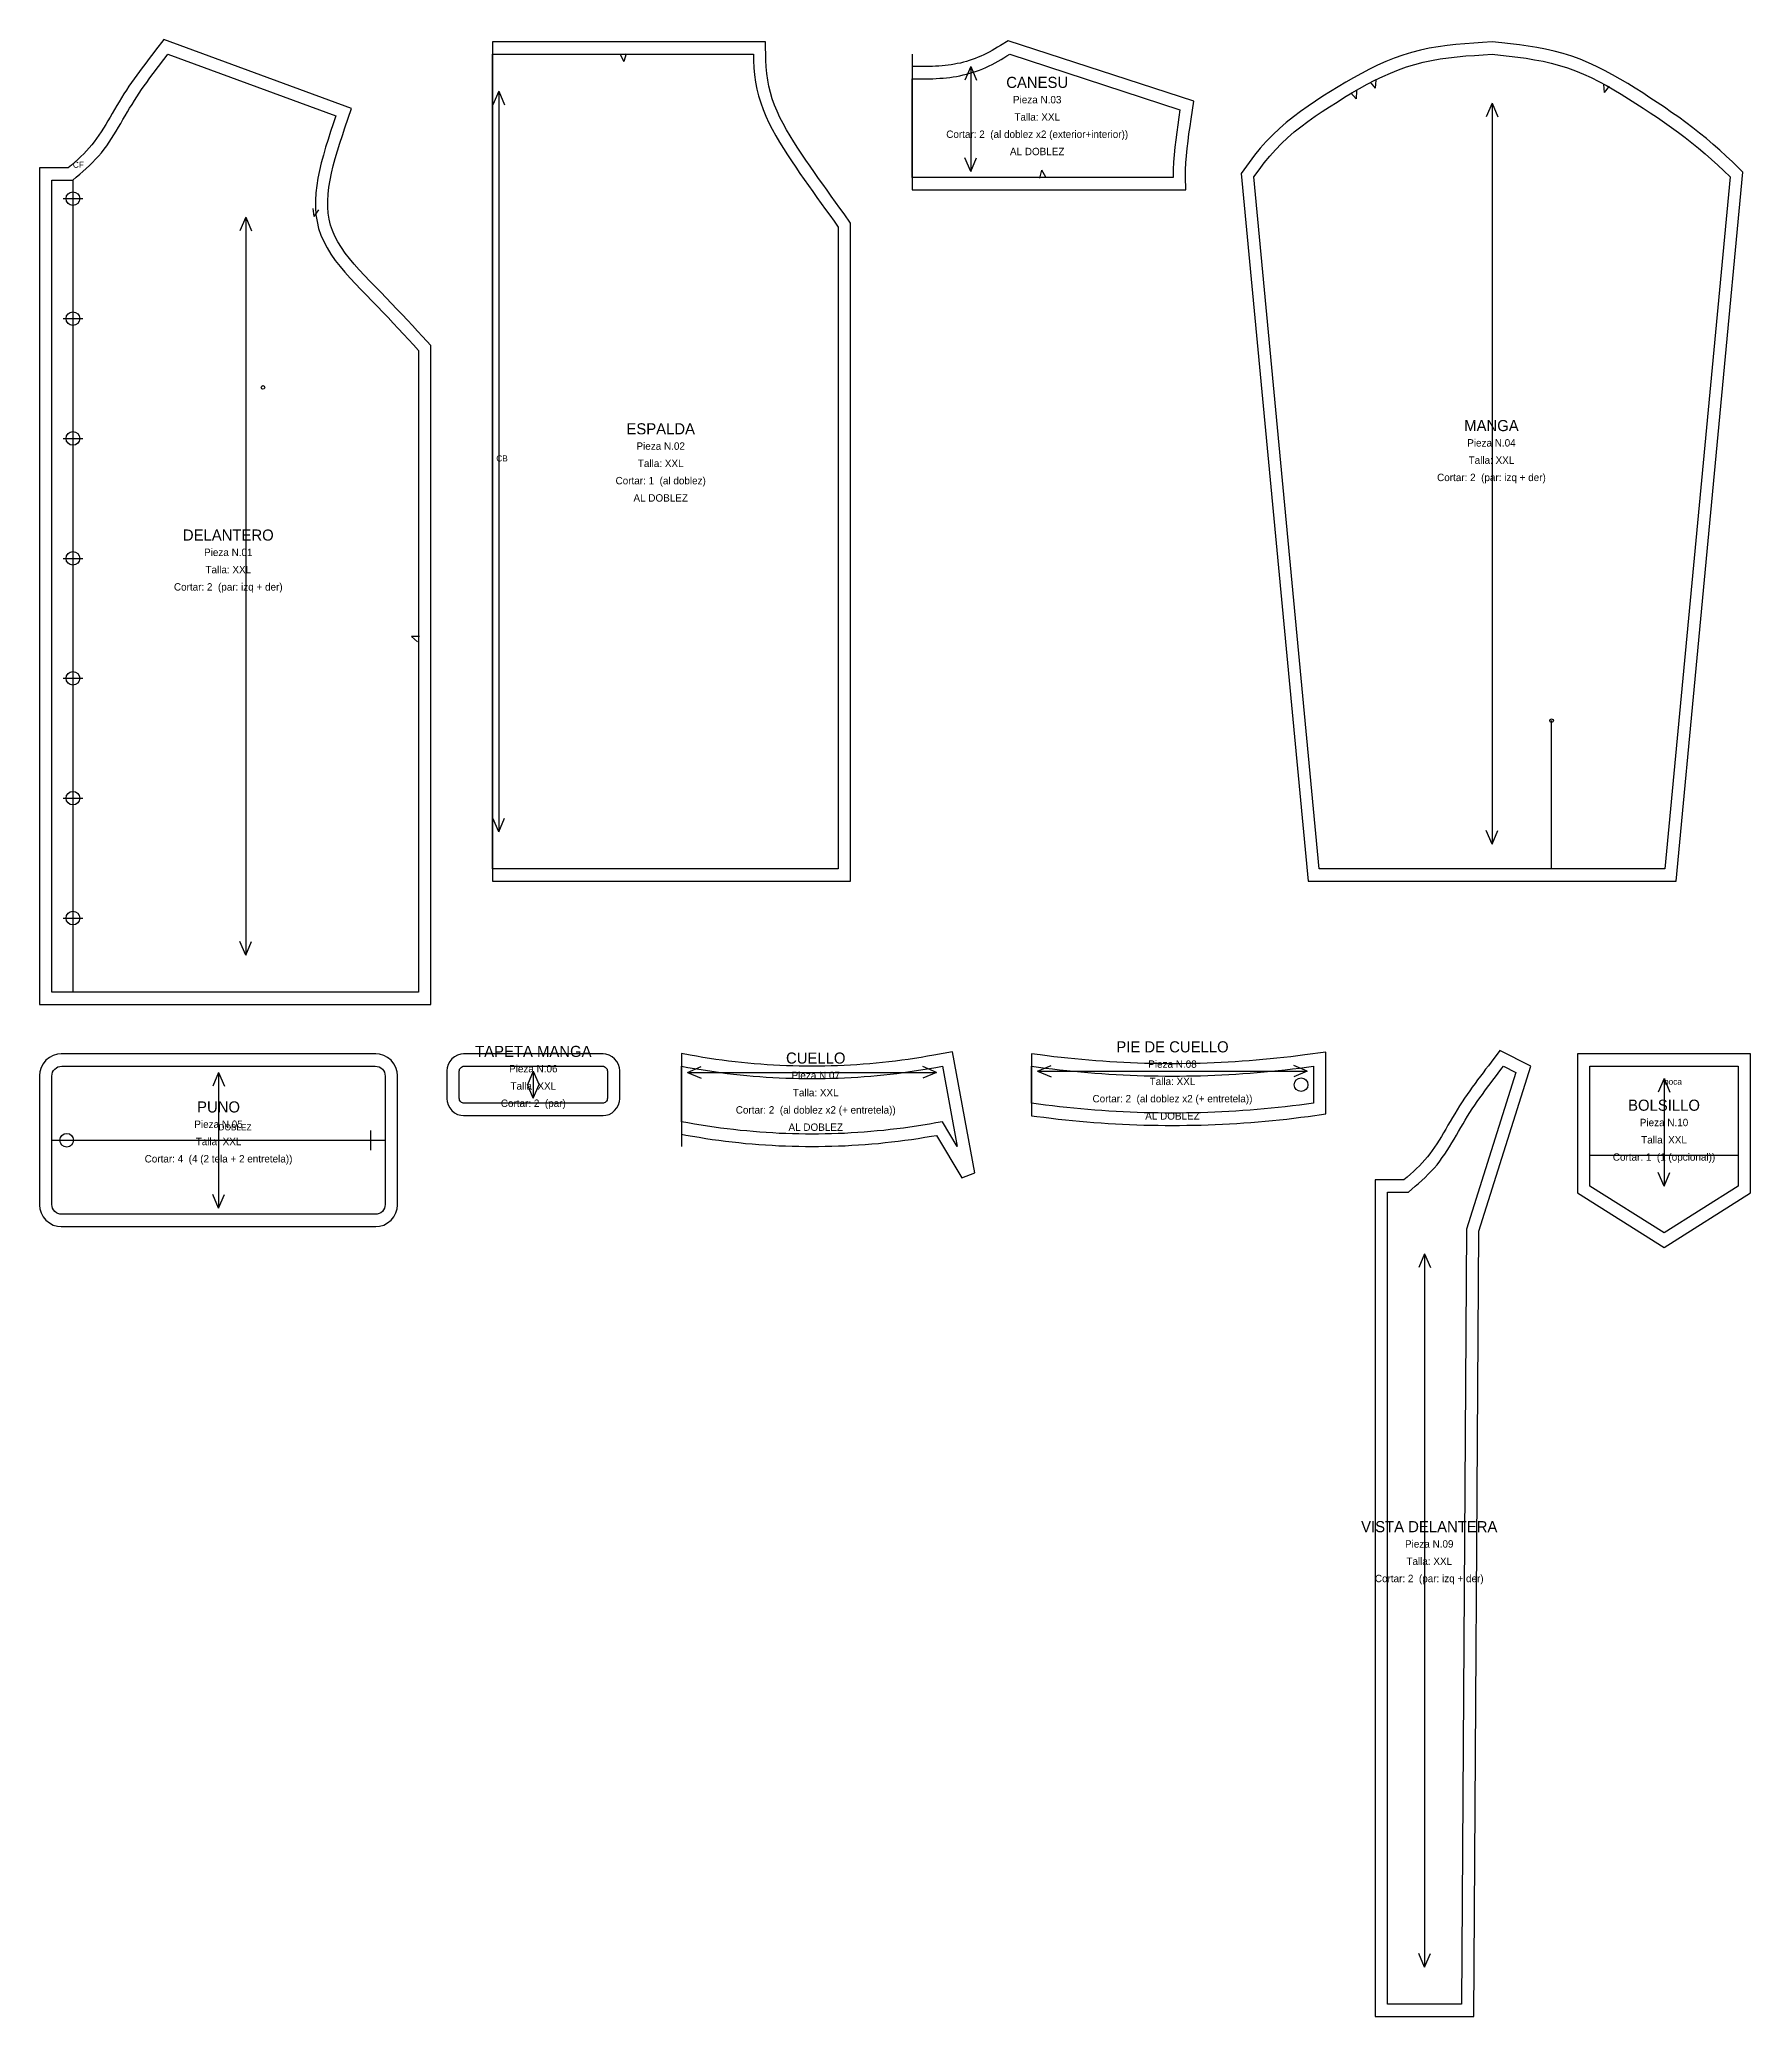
# Model space of a CAD drawing. Header units: centimetres. Extents: x -1 to 138, y -159 to 1.
import ezdxf
from ezdxf.enums import TextEntityAlignment as Align

# ---------------------------------------------------------------- set-up
doc = ezdxf.new("R2010")
doc.units = ezdxf.units.CM
for name, color, linetype in [('BOTONES', 30, 'Continuous'), ('CENTROS', 5, 'Continuous'), ('CONSTRUCCION', 8, 'Continuous'), ('CORTE', 1, 'Continuous'), ('COSTURA', 3, 'Continuous'), ('DOBLEZ', 6, 'Continuous'), ('HILO', 2, 'Continuous'), ('OJAL', 200, 'Continuous'), ('PIQUETES', 4, 'Continuous'), ('REFERENCIAS', 9, 'Continuous'), ('TEXTOS', 7, 'Continuous')]:
    doc.layers.add(name, color=color, linetype=linetype)

msp = doc.modelspace()

# ---------------------------------------------------------------- linework, layer by layer
at = {"layer": 'BOTONES'}
for centre in [(1.7, -11.7), (1.7, -21.42), (1.7, -31.13), (1.7, -40.85), (1.7, -50.57), (1.7, -60.28), (1.7, -70), (101.2, -83.5), (1.2, -88)]:
    msp.add_circle(centre, 0.55, dxfattribs=at)
at = {"layer": 'CENTROS'}
for centre in [(17.1, -27), (121.49, -54)]:
    msp.add_circle(centre, 0.15, dxfattribs=at)
at = {"layer": 'CONSTRUCCION'}
for p, q in [((1.7, -10.2), (1.7, -76)), ((121.49, -66), (121.49, -54)), ((0, -88), (27, -88)), ((124.6, -89.22), (136.6, -89.22))]:
    msp.add_line(p, q, dxfattribs=at)
at = {"layer": 'CORTE'}
for points in [[(-1, -77), (30.7, -77), (30.7, -23.61), (30.03, -22.88), (29.62, -22.44), (29.21, -21.99), (28.8, -21.54), (28.38, -21.1), (27.95, -20.65), (27.52, -20.19), (27.09, -19.74), (26.64, -19.29), (26.2, -18.83), (25.75, -18.38), (25.32, -17.92), (24.9, -17.47), (24.49, -17.02), (24.12, -16.56), (23.76, -16.11), (23.45, -15.65), (23.16, -15.2), (22.92, -14.75), (22.73, -14.29), (22.57, -13.84), (22.46, -13.37), (22.39, -12.89), (22.35, -12.38), (22.35, -11.87), (22.38, -11.33), (22.44, -10.78), (22.53, -10.21), (22.65, -9.63), (22.79, -9.04), (22.95, -8.44), (23.13, -7.83), (23.32, -7.21), (23.53, -6.59), (23.74, -5.96), (24.27, -4.4), (9.06, 1.19), (8.39, 0.33), (8.17, 0.04), (7.95, -0.24), (7.74, -0.53), (7.52, -0.82), (7.3, -1.11), (7.09, -1.4), (6.87, -1.69), (6.66, -1.99), (6.45, -2.29), (6.24, -2.6), (6.04, -2.9), (5.84, -3.21), (5.64, -3.53), (5.45, -3.85), (5.26, -4.16), (5.07, -4.48), (4.89, -4.79), (4.71, -5.1), (4.54, -5.4), (4.36, -5.7), (4.18, -6), (4, -6.28), (3.81, -6.56), (3.62, -6.83), (3.43, -7.09), (3.23, -7.34), (3.03, -7.59), (2.81, -7.82), (2.59, -8.06), (2.35, -8.29), (2.1, -8.52), (1.85, -8.75), (1.59, -8.98), (1.33, -9.2), (-1, -9.2), (-1, -77)], [(64.7, -13.68), (64.17, -12.94), (63.83, -12.46), (63.48, -11.98), (63.14, -11.5), (62.8, -11.02), (62.45, -10.54), (62.11, -10.06), (61.77, -9.57), (61.42, -9.08), (61.08, -8.59), (60.75, -8.1), (60.42, -7.6), (60.1, -7.11), (59.8, -6.61), (59.51, -6.12), (59.24, -5.62), (58.98, -5.12), (58.75, -4.62), (58.55, -4.12), (58.36, -3.61), (58.21, -3.11), (58.09, -2.6), (57.99, -2.09), (57.92, -1.56), (57.87, -1.03), (57.84, -0.48), (57.82, 1), (35.7, 1), (35.7, -67), (64.7, -67), (64.7, -13.68)], [(91.83, -9.93), (91.84, -9.37), (91.87, -8.8), (91.91, -8.22), (91.97, -7.64), (92.04, -7.05), (92.11, -6.46), (92.2, -5.86), (92.28, -5.25), (92.5, -3.81), (77.47, 1.09), (76.85, 0.71), (76.61, 0.57), (76.39, 0.44), (76.16, 0.31), (75.93, 0.18), (75.71, 0.06), (75.49, -0.05), (75.26, -0.15), (75.03, -0.25), (74.8, -0.34), (74.56, -0.43), (74.32, -0.51), (74.08, -0.58), (73.84, -0.65), (73.6, -0.71), (73.35, -0.76), (73.11, -0.81), (72.86, -0.85), (72.61, -0.89), (72.36, -0.91), (72.11, -0.94), (71.85, -0.96), (71.59, -0.97), (71.33, -0.98), (71.06, -0.99), (70.79, -1), (70.52, -1), (70.25, -1), (69.98, -1), (69.7, -1), (69.7, -11), (91.85, -11), (91.83, -9.93)], [(101.76, -67), (131.58, -67), (136.99, -9.55), (136.14, -8.73), (135.63, -8.25), (135.11, -7.77), (134.58, -7.3), (134.03, -6.84), (133.48, -6.39), (132.92, -5.96), (132.36, -5.53), (131.79, -5.11), (131.21, -4.71), (130.63, -4.3), (130.05, -3.91), (129.46, -3.52), (128.87, -3.14), (128.27, -2.76), (127.66, -2.38), (127.04, -2.01), (126.42, -1.66), (125.78, -1.32), (125.13, -0.99), (124.47, -0.69), (123.8, -0.41), (123.12, -0.16), (122.42, 0.06), (121.71, 0.25), (121.01, 0.41), (120.3, 0.54), (119.59, 0.66), (118.88, 0.76), (118.17, 0.84), (117.47, 0.92), (116.69, 1), (115.9, 0.96), (115.18, 0.91), (114.47, 0.85), (113.74, 0.79), (113.02, 0.71), (112.3, 0.61), (111.58, 0.48), (110.86, 0.33), (110.15, 0.15), (109.44, -0.07), (108.74, -0.32), (108.06, -0.59), (107.39, -0.89), (106.73, -1.21), (106.08, -1.55), (105.45, -1.9), (104.81, -2.27), (104.19, -2.64), (103.58, -3.02), (102.97, -3.41), (102.36, -3.8), (101.76, -4.21), (101.16, -4.64), (100.57, -5.08), (100, -5.53), (99.44, -6.02), (98.9, -6.52), (98.38, -7.06), (97.89, -7.62), (97.43, -8.19), (97, -8.77), (96.35, -9.65), (101.76, -67)], [(-1, -93.25), (-0.97, -93.55), (-0.87, -93.89), (-0.7, -94.2), (-0.48, -94.48), (-0.2, -94.7), (0.11, -94.87), (0.45, -94.97), (0.75, -95), (26.25, -95), (26.55, -94.97), (26.89, -94.87), (27.2, -94.7), (27.48, -94.48), (27.7, -94.2), (27.87, -93.89), (27.97, -93.55), (28, -93.25), (28, -82.75), (27.97, -82.45), (27.87, -82.11), (27.7, -81.8), (27.48, -81.52), (27.2, -81.3), (26.89, -81.13), (26.55, -81.03), (26.25, -81), (0.75, -81), (0.45, -81.03), (0.11, -81.13), (-0.2, -81.3), (-0.48, -81.52), (-0.7, -81.8), (-0.87, -82.11), (-0.97, -82.45), (-1, -82.75), (-1, -93.25)], [(32, -84.65), (32.02, -84.87), (32.1, -85.14), (32.23, -85.38), (32.41, -85.59), (32.62, -85.77), (32.86, -85.9), (33.13, -85.98), (33.35, -86), (44.65, -86), (44.87, -85.98), (45.14, -85.9), (45.38, -85.77), (45.59, -85.59), (45.77, -85.38), (45.9, -85.14), (45.98, -84.87), (46, -84.65), (46, -82.35), (45.98, -82.13), (45.9, -81.86), (45.77, -81.62), (45.59, -81.41), (45.38, -81.23), (45.14, -81.1), (44.87, -81.02), (44.65, -81), (33.35, -81), (33.13, -81.02), (32.86, -81.1), (32.62, -81.23), (32.41, -81.41), (32.23, -81.62), (32.1, -81.86), (32.02, -82.13), (32, -82.35), (32, -84.65)], [(51.89, -87.68), (52.43, -87.76), (52.97, -87.85), (53.5, -87.93), (54.04, -88), (54.58, -88.07), (55.12, -88.13), (55.66, -88.19), (56.19, -88.25), (56.73, -88.29), (57.27, -88.34), (57.81, -88.38), (58.35, -88.41), (58.88, -88.44), (59.42, -88.46), (59.96, -88.48), (60.5, -88.49), (61.04, -88.5), (61.58, -88.5), (62.11, -88.5), (62.65, -88.49), (63.19, -88.48), (63.73, -88.46), (64.27, -88.44), (64.8, -88.41), (65.34, -88.38), (65.88, -88.34), (66.42, -88.29), (66.96, -88.25), (67.5, -88.19), (68.03, -88.13), (68.57, -88.07), (69.11, -88), (69.65, -87.93), (70.19, -87.85), (70.72, -87.76), (71.26, -87.68), (71.65, -87.61), (73.71, -91.04), (74.76, -90.64), (72.95, -80.84), (71.44, -81.11), (70.93, -81.2), (70.41, -81.29), (69.89, -81.37), (69.37, -81.45), (68.85, -81.52), (68.33, -81.58), (67.81, -81.65), (67.29, -81.7), (66.77, -81.75), (66.25, -81.8), (65.73, -81.84), (65.21, -81.88), (64.69, -81.91), (64.17, -81.94), (63.65, -81.96), (63.13, -81.98), (62.61, -81.99), (62.09, -82), (61.58, -82), (61.06, -82), (60.54, -81.99), (60.02, -81.98), (59.5, -81.96), (58.98, -81.94), (58.46, -81.91), (57.94, -81.88), (57.42, -81.84), (56.9, -81.8), (56.38, -81.75), (55.86, -81.7), (55.34, -81.65), (54.82, -81.58), (54.3, -81.52), (53.78, -81.45), (53.26, -81.37), (52.74, -81.29), (52.23, -81.2), (51.71, -81.11), (51, -80.98), (51, -87.52), (51.35, -87.58), (51.89, -87.68)], [(80.37, -86.14), (80.95, -86.21), (81.52, -86.28), (82.1, -86.34), (82.68, -86.4), (83.26, -86.46), (83.84, -86.51), (84.42, -86.56), (84.99, -86.6), (85.57, -86.64), (86.15, -86.67), (86.73, -86.7), (87.31, -86.73), (87.88, -86.75), (88.46, -86.77), (89.04, -86.78), (89.62, -86.79), (90.2, -86.8), (90.78, -86.8), (91.35, -86.8), (91.93, -86.79), (92.51, -86.78), (93.09, -86.77), (93.67, -86.75), (94.25, -86.73), (94.82, -86.7), (95.4, -86.67), (95.98, -86.64), (96.56, -86.6), (97.14, -86.56), (97.71, -86.51), (98.29, -86.46), (98.87, -86.4), (99.45, -86.34), (100.03, -86.28), (100.61, -86.21), (101.18, -86.14), (101.76, -86.07), (103.2, -85.87), (103.2, -80.85), (101.5, -81.09), (100.93, -81.16), (100.37, -81.23), (99.8, -81.29), (99.24, -81.36), (98.68, -81.41), (98.11, -81.47), (97.55, -81.52), (96.98, -81.56), (96.42, -81.6), (95.85, -81.64), (95.29, -81.67), (94.73, -81.7), (94.16, -81.73), (93.6, -81.75), (93.03, -81.77), (92.47, -81.78), (91.9, -81.79), (91.34, -81.8), (90.78, -81.8), (90.21, -81.8), (89.65, -81.79), (89.08, -81.78), (88.52, -81.77), (87.95, -81.75), (87.39, -81.73), (86.83, -81.7), (86.26, -81.67), (85.7, -81.64), (85.13, -81.6), (84.57, -81.56), (84, -81.52), (83.44, -81.47), (82.88, -81.41), (82.31, -81.36), (81.75, -81.29), (81.18, -81.23), (80.62, -81.16), (80.05, -81.09), (79.35, -80.99), (79.35, -86.01), (79.79, -86.07), (80.37, -86.14)], [(107.2, -159), (115.19, -159), (115.6, -95.36), (119.81, -81.99), (117.31, -80.74), (116.59, -81.67), (116.37, -81.96), (116.15, -82.24), (115.94, -82.53), (115.72, -82.82), (115.5, -83.11), (115.29, -83.4), (115.07, -83.69), (114.86, -83.99), (114.65, -84.29), (114.44, -84.6), (114.24, -84.9), (114.04, -85.21), (113.84, -85.53), (113.65, -85.85), (113.46, -86.16), (113.27, -86.48), (113.09, -86.79), (112.92, -87.1), (112.74, -87.4), (112.56, -87.7), (112.38, -88), (112.2, -88.28), (112.01, -88.56), (111.83, -88.83), (111.63, -89.09), (111.44, -89.34), (111.23, -89.59), (111.01, -89.82), (110.79, -90.06), (110.55, -90.29), (110.31, -90.52), (110.05, -90.75), (109.79, -90.98), (109.53, -91.2), (107.2, -91.2), (107.2, -159)], [(123.6, -92.27), (130.6, -96.68), (137.6, -92.27), (137.6, -81), (123.6, -81), (123.6, -92.27)]]:
    msp.add_lwpolyline(points, close=True, dxfattribs=at)
at = {"layer": 'COSTURA'}
for points in [[(0, -10.2), (1.7, -10.2), (1.97, -9.97), (2.25, -9.73), (2.51, -9.5), (2.78, -9.26), (3.04, -9.01), (3.3, -8.76), (3.54, -8.51), (3.78, -8.25), (4.01, -7.98), (4.23, -7.7), (4.44, -7.41), (4.64, -7.12), (4.84, -6.82), (5.03, -6.52), (5.21, -6.22), (5.4, -5.91), (5.58, -5.6), (5.76, -5.29), (5.94, -4.98), (6.12, -4.67), (6.3, -4.36), (6.49, -4.06), (6.68, -3.75), (6.87, -3.45), (7.07, -3.16), (7.27, -2.86), (7.48, -2.57), (7.68, -2.28), (7.89, -1.99), (8.1, -1.7), (8.32, -1.42), (8.53, -1.13), (8.75, -0.85), (8.97, -0.56), (9.18, -0.28), (9.4, 0), (23.01, -5), (22.79, -5.64), (22.58, -6.27), (22.37, -6.91), (22.17, -7.54), (21.99, -8.17), (21.82, -8.8), (21.67, -9.42), (21.55, -10.03), (21.45, -10.64), (21.38, -11.24), (21.35, -11.84), (21.35, -12.42), (21.39, -13), (21.48, -13.56), (21.61, -14.11), (21.79, -14.65), (22.02, -15.18), (22.3, -15.7), (22.61, -16.2), (22.96, -16.7), (23.34, -17.19), (23.74, -17.67), (24.16, -18.14), (24.59, -18.61), (25.03, -19.07), (25.48, -19.53), (25.93, -19.98), (26.37, -20.44), (26.8, -20.89), (27.23, -21.33), (27.65, -21.78), (28.06, -22.23), (28.48, -22.67), (28.89, -23.11), (29.29, -23.56), (29.7, -24), (29.7, -76), (0, -76)], [(35.7, 0), (56.83, 0), (56.84, -0.51), (56.87, -1.1), (56.92, -1.68), (57, -2.25), (57.11, -2.82), (57.25, -3.38), (57.42, -3.93), (57.61, -4.48), (57.84, -5.02), (58.08, -5.55), (58.35, -6.08), (58.64, -6.61), (58.94, -7.13), (59.26, -7.64), (59.58, -8.15), (59.92, -8.65), (60.26, -9.16), (60.6, -9.65), (60.95, -10.14), (61.29, -10.63), (61.64, -11.12), (61.98, -11.6), (62.33, -12.09), (62.67, -12.57), (63.01, -13.04), (63.36, -13.52), (63.7, -14), (63.7, -66), (35.7, -66)], [(69.7, -2), (69.98, -2), (70.26, -2), (70.53, -2), (70.81, -2), (71.09, -1.99), (71.36, -1.98), (71.64, -1.97), (71.92, -1.95), (72.19, -1.93), (72.47, -1.91), (72.74, -1.88), (73.01, -1.84), (73.28, -1.79), (73.56, -1.74), (73.83, -1.68), (74.1, -1.62), (74.36, -1.54), (74.63, -1.46), (74.89, -1.37), (75.15, -1.28), (75.41, -1.18), (75.66, -1.07), (75.92, -0.95), (76.16, -0.83), (76.41, -0.7), (76.65, -0.57), (76.89, -0.43), (77.13, -0.29), (77.36, -0.14), (77.6, 0), (91.38, -4.5), (91.29, -5.11), (91.21, -5.72), (91.12, -6.32), (91.04, -6.93), (90.98, -7.54), (90.92, -8.14), (90.87, -8.74), (90.84, -9.33), (90.83, -9.92), (90.83, -10), (69.7, -10)], [(97.38, -9.94), (97.8, -9.37), (98.22, -8.81), (98.66, -8.26), (99.12, -7.74), (99.6, -7.24), (100.11, -6.76), (100.64, -6.3), (101.19, -5.87), (101.75, -5.44), (102.33, -5.03), (102.91, -4.64), (103.51, -4.25), (104.11, -3.87), (104.71, -3.49), (105.32, -3.13), (105.94, -2.77), (106.56, -2.43), (107.18, -2.11), (107.81, -1.8), (108.45, -1.52), (109.1, -1.26), (109.75, -1.02), (110.42, -0.82), (111.09, -0.64), (111.77, -0.5), (112.46, -0.38), (113.15, -0.28), (113.85, -0.21), (114.55, -0.14), (115.25, -0.09), (115.96, -0.04), (116.67, 0), (117.36, -0.07), (118.06, -0.15), (118.75, -0.23), (119.44, -0.33), (120.12, -0.44), (120.8, -0.57), (121.47, -0.72), (122.14, -0.9), (122.79, -1.1), (123.44, -1.34), (124.07, -1.61), (124.7, -1.89), (125.32, -2.2), (125.93, -2.53), (126.54, -2.88), (127.14, -3.24), (127.73, -3.6), (128.32, -3.98), (128.91, -4.36), (129.49, -4.74), (130.07, -5.13), (130.64, -5.53), (131.21, -5.93), (131.76, -6.33), (132.32, -6.75), (132.86, -7.17), (133.39, -7.61), (133.92, -8.06), (134.44, -8.52), (134.95, -8.98), (135.45, -9.46), (135.95, -9.94), (130.67, -66), (102.67, -66)], [(0, -82.8), (0.02, -82.64), (0.06, -82.49), (0.13, -82.36), (0.23, -82.23), (0.36, -82.13), (0.49, -82.06), (0.64, -82.02), (0.8, -82), (26.2, -82), (26.36, -82.02), (26.51, -82.06), (26.64, -82.13), (26.77, -82.23), (26.87, -82.36), (26.94, -82.49), (26.98, -82.64), (27, -82.8), (27, -93.2), (26.98, -93.36), (26.94, -93.51), (26.87, -93.64), (26.77, -93.77), (26.64, -93.87), (26.51, -93.94), (26.36, -93.98), (26.2, -94), (0.8, -94), (0.64, -93.98), (0.49, -93.94), (0.36, -93.87), (0.23, -93.77), (0.13, -93.64), (0.06, -93.51), (0.02, -93.36), (0, -93.2)], [(33, -82.4), (33.01, -82.32), (33.03, -82.25), (33.07, -82.18), (33.12, -82.12), (33.18, -82.07), (33.25, -82.03), (33.32, -82.01), (33.4, -82), (44.6, -82), (44.68, -82.01), (44.75, -82.03), (44.82, -82.07), (44.88, -82.12), (44.93, -82.18), (44.97, -82.25), (44.99, -82.32), (45, -82.4), (45, -84.6), (44.99, -84.68), (44.97, -84.75), (44.93, -84.82), (44.88, -84.88), (44.82, -84.93), (44.75, -84.97), (44.68, -84.99), (44.6, -85), (33.4, -85), (33.32, -84.99), (33.25, -84.97), (33.18, -84.93), (33.12, -84.88), (33.07, -84.82), (33.03, -84.75), (33.01, -84.68), (33, -84.6)], [(51, -82), (51.53, -82.1), (52.06, -82.19), (52.59, -82.28), (53.12, -82.36), (53.64, -82.44), (54.17, -82.51), (54.7, -82.58), (55.23, -82.64), (55.76, -82.7), (56.29, -82.75), (56.82, -82.8), (57.35, -82.84), (57.87, -82.88), (58.4, -82.91), (58.93, -82.94), (59.46, -82.96), (59.99, -82.98), (60.52, -82.99), (61.05, -83), (61.58, -83), (62.1, -83), (62.63, -82.99), (63.16, -82.98), (63.69, -82.96), (64.22, -82.94), (64.75, -82.91), (65.28, -82.88), (65.81, -82.84), (66.33, -82.8), (66.86, -82.75), (67.39, -82.7), (67.92, -82.64), (68.45, -82.58), (68.98, -82.51), (69.51, -82.44), (70.04, -82.36), (70.56, -82.28), (71.09, -82.19), (71.62, -82.1), (72.15, -82), (73.35, -88.5), (72.15, -86.5), (71.62, -86.6), (71.09, -86.69), (70.56, -86.78), (70.04, -86.86), (69.51, -86.94), (68.98, -87.01), (68.45, -87.08), (67.92, -87.14), (67.39, -87.2), (66.86, -87.25), (66.33, -87.3), (65.81, -87.34), (65.28, -87.38), (64.75, -87.41), (64.22, -87.44), (63.69, -87.46), (63.16, -87.48), (62.63, -87.49), (62.1, -87.5), (61.58, -87.5), (61.05, -87.5), (60.52, -87.49), (59.99, -87.48), (59.46, -87.46), (58.93, -87.44), (58.4, -87.41), (57.87, -87.38), (57.35, -87.34), (56.82, -87.3), (56.29, -87.25), (55.76, -87.2), (55.23, -87.14), (54.7, -87.08), (54.17, -87.01), (53.64, -86.94), (53.12, -86.86), (52.59, -86.78), (52.06, -86.69), (51.53, -86.6), (51, -86.5)], [(79.35, -82), (79.92, -82.08), (80.49, -82.15), (81.06, -82.22), (81.64, -82.29), (82.21, -82.35), (82.78, -82.41), (83.35, -82.46), (83.92, -82.51), (84.49, -82.56), (85.06, -82.6), (85.63, -82.64), (86.21, -82.67), (86.78, -82.7), (87.35, -82.73), (87.92, -82.75), (88.49, -82.77), (89.06, -82.78), (89.63, -82.79), (90.2, -82.8), (90.78, -82.8), (91.35, -82.8), (91.92, -82.79), (92.49, -82.78), (93.06, -82.77), (93.63, -82.75), (94.2, -82.73), (94.77, -82.7), (95.35, -82.67), (95.92, -82.64), (96.49, -82.6), (97.06, -82.56), (97.63, -82.51), (98.2, -82.46), (98.77, -82.41), (99.34, -82.35), (99.92, -82.29), (100.49, -82.22), (101.06, -82.15), (101.63, -82.08), (102.2, -82), (102.2, -85), (101.63, -85.08), (101.06, -85.15), (100.49, -85.22), (99.92, -85.29), (99.34, -85.35), (98.77, -85.41), (98.2, -85.46), (97.63, -85.51), (97.06, -85.56), (96.49, -85.6), (95.92, -85.64), (95.35, -85.67), (94.77, -85.7), (94.2, -85.73), (93.63, -85.75), (93.06, -85.77), (92.49, -85.78), (91.92, -85.79), (91.35, -85.8), (90.78, -85.8), (90.2, -85.8), (89.63, -85.79), (89.06, -85.78), (88.49, -85.77), (87.92, -85.75), (87.35, -85.73), (86.78, -85.7), (86.21, -85.67), (85.63, -85.64), (85.06, -85.6), (84.49, -85.56), (83.92, -85.51), (83.35, -85.46), (82.78, -85.41), (82.21, -85.35), (81.64, -85.29), (81.06, -85.22), (80.49, -85.15), (79.92, -85.08), (79.35, -85)], [(108.2, -92.2), (109.9, -92.2), (110.17, -91.97), (110.45, -91.73), (110.72, -91.5), (110.98, -91.26), (111.24, -91.01), (111.5, -90.76), (111.74, -90.51), (111.98, -90.25), (112.21, -89.98), (112.43, -89.7), (112.64, -89.41), (112.84, -89.12), (113.04, -88.82), (113.23, -88.52), (113.42, -88.22), (113.6, -87.91), (113.78, -87.6), (113.96, -87.29), (114.14, -86.98), (114.32, -86.67), (114.5, -86.36), (114.69, -86.06), (114.88, -85.75), (115.07, -85.45), (115.27, -85.16), (115.47, -84.86), (115.68, -84.57), (115.89, -84.28), (116.09, -83.99), (116.31, -83.7), (116.52, -83.42), (116.73, -83.13), (116.95, -82.85), (117.17, -82.56), (117.38, -82.28), (117.6, -82), (118.6, -82.5), (114.6, -95.2), (114.2, -158), (108.2, -158)], [(124.6, -82), (136.6, -82), (136.6, -91.72), (130.6, -95.5), (124.6, -91.72)]]:
    msp.add_lwpolyline(points, close=True, dxfattribs=at)
at = {"layer": 'DOBLEZ'}
for p, q in [((35.7, 0), (35.7, -66)), ((69.7, 0), (69.7, -10)), ((51, -82), (51, -88.5)), ((79.35, -82), (79.35, -85.8))]:
    msp.add_line(p, q, dxfattribs=at)
at = {"layer": 'HILO'}
for p, q in [((74.44, -1), (73.97, -2.11)), ((74.44, -1), (74.44, -9.5)), ((74.44, -1), (74.91, -2.11)), ((36.2, -3), (35.73, -4.11)), ((36.2, -3), (36.2, -63)), ((36.2, -3), (36.67, -4.11)), ((116.67, -3.97), (116.2, -5.08)), ((116.67, -3.97), (116.67, -64)), ((116.67, -3.97), (117.14, -5.08)), ((74.44, -9.5), (73.97, -8.39)), ((74.44, -9.5), (74.91, -8.39)), ((15.7, -13.2), (15.23, -14.31)), ((15.7, -13.2), (15.7, -73)), ((15.7, -13.2), (16.17, -14.31)), ((36.2, -63), (35.73, -61.89)), ((36.2, -63), (36.67, -61.89)), ((116.67, -64), (116.2, -62.89)), ((116.67, -64), (117.14, -62.89)), ((15.7, -73), (15.23, -71.89)), ((15.7, -73), (16.17, -71.89)), ((13.5, -82.5), (13.03, -83.61)), ((13.5, -82.5), (13.5, -93.5)), ((13.5, -82.5), (13.97, -83.61)), ((39, -82.4), (38.53, -83.51)), ((39, -82.4), (39, -84.6)), ((39, -82.4), (39.47, -83.51)), ((51.5, -82.5), (52.61, -82.03)), ((51.5, -82.5), (71.65, -82.5)), ((51.5, -82.5), (52.61, -82.97)), ((71.65, -82.5), (70.55, -82.03)), ((71.65, -82.5), (70.55, -82.97)), ((79.85, -82.4), (80.96, -81.93)), ((79.85, -82.4), (101.7, -82.4)), ((79.85, -82.4), (80.96, -82.87)), ((101.7, -82.4), (100.6, -81.93)), ((101.7, -82.4), (100.6, -82.87)), ((130.6, -83), (130.13, -84.11)), ((130.6, -83), (130.6, -91.72)), ((130.6, -83), (131.07, -84.11)), ((39, -84.6), (38.53, -83.49)), ((39, -84.6), (39.47, -83.49)), ((130.6, -91.72), (130.13, -90.61)), ((130.6, -91.72), (131.07, -90.61)), ((13.5, -93.5), (13.03, -92.39)), ((13.5, -93.5), (13.97, -92.39)), ((111.2, -97.2), (110.73, -98.31)), ((111.2, -97.2), (111.2, -155)), ((111.2, -97.2), (111.67, -98.31)), ((111.2, -155), (110.73, -153.89)), ((111.2, -155), (111.67, -153.89))]:
    msp.add_line(p, q, dxfattribs=at)
at = {"layer": 'OJAL'}
for p, q in [((0.9, -11.7), (2.5, -11.7)), ((0.9, -21.42), (2.5, -21.42)), ((0.9, -31.13), (2.5, -31.13)), ((0.9, -40.85), (2.5, -40.85)), ((0.9, -50.57), (2.5, -50.57)), ((0.9, -60.28), (2.5, -60.28)), ((0.9, -70), (2.5, -70)), ((25.8, -87.2), (25.8, -88.8))]:
    msp.add_line(p, q, dxfattribs=at)
at = {"layer": 'PIQUETES'}
for p, q in [((46.51, 0.02), (46.32, -0.6)), ((46.03, -0.02), (46.32, -0.6)), ((105.24, -3.13), (105.67, -3.61)), ((105.69, -2.96), (105.67, -3.61)), ((106.8, -2.26), (107.21, -2.76)), ((107.26, -2.11), (107.21, -2.76)), ((125.69, -2.46), (125.75, -3.1)), ((126.15, -2.6), (125.75, -3.1)), ((80.03, -10.03), (80.2, -9.4)), ((80.51, -9.97), (80.2, -9.4)), ((21.13, -12.5), (21.22, -13.14)), ((21.59, -12.61), (21.22, -13.14)), ((29.78, -47.18), (29.14, -47.19)), ((29.62, -47.62), (29.14, -47.19))]:
    msp.add_line(p, q, dxfattribs=at)

# ---------------------------------------------------------------- texts
at = {"layer": 'REFERENCIAS'}
for s, p in [('CF', (1.7, -9.2)), ('CB', (36, -33)), ('boca', (130.6, -83.5)), ('DOBLEZ', (13.5, -87.2))]:
    msp.add_text(s, height=0.5, dxfattribs=at).set_placement(p)
at = {"layer": 'TEXTOS'}
for s, height, p in [('CANESU', 0.9, (79.82, -2.28)), ('Pieza N.03', 0.6, (79.82, -3.68)), ('Talla: XXL', 0.6, (79.82, -5.08)), ('Cortar: 2  (al doblez x2 (exterior+interior))', 0.6, (79.82, -6.48)), ('AL DOBLEZ', 0.6, (79.82, -7.88)), ('ESPALDA', 0.9, (49.32, -30.35)), ('MANGA', 0.9, (116.62, -30.09)), ('Pieza N.02', 0.6, (49.32, -31.75)), ('Pieza N.04', 0.6, (116.62, -31.49)), ('Talla: XXL', 0.6, (49.32, -33.15)), ('Talla: XXL', 0.6, (116.62, -32.89)), ('Cortar: 1  (al doblez)', 0.6, (49.32, -34.55)), ('Cortar: 2  (par: izq + der)', 0.6, (116.62, -34.29)), ('AL DOBLEZ', 0.6, (49.32, -35.95)), ('DELANTERO', 0.9, (14.29, -38.96)), ('Pieza N.01', 0.6, (14.29, -40.36)), ('Talla: XXL', 0.6, (14.29, -41.76)), ('Cortar: 2  (par: izq + der)', 0.6, (14.29, -43.16)), ('PIE DE CUELLO', 0.9, (90.78, -80.43)), ('TAPETA MANGA', 0.9, (39, -80.8)), ('CUELLO', 0.9, (61.88, -81.34)), ('Pieza N.08', 0.6, (90.78, -81.83)), ('Pieza N.06', 0.6, (39, -82.2)), ('Talla: XXL', 0.6, (39, -83.6)), ('Pieza N.07', 0.6, (61.88, -82.74)), ('Talla: XXL', 0.6, (90.78, -83.23)), ('PUNO', 0.9, (13.5, -85.3)), ('Cortar: 2  (par)', 0.6, (39, -85)), ('Talla: XXL', 0.6, (61.88, -84.14)), ('Cortar: 2  (al doblez x2 (+ entretela))', 0.6, (90.78, -84.63)), ('BOLSILLO', 0.9, (130.6, -85.16)), ('Pieza N.05', 0.6, (13.5, -86.7)), ('Cortar: 2  (al doblez x2 (+ entretela))', 0.6, (61.88, -85.54)), ('AL DOBLEZ', 0.6, (90.78, -86.03)), ('Pieza N.10', 0.6, (130.6, -86.56)), ('Talla: XXL', 0.6, (13.5, -88.1)), ('AL DOBLEZ', 0.6, (61.88, -86.94)), ('Talla: XXL', 0.6, (130.6, -87.96)), ('Cortar: 4  (4 (2 tela + 2 entretela))', 0.6, (13.5, -89.5)), ('Cortar: 1  (1 (opcional))', 0.6, (130.6, -89.36)), ('VISTA DELANTERA', 0.9, (111.58, -119.31)), ('Pieza N.09', 0.6, (111.58, -120.71)), ('Cortar: 2  (par: izq + der)', 0.6, (111.58, -123.51)), ('Talla: XXL', 0.6, (111.58, -122.11))]:
    msp.add_text(s, height=height, dxfattribs=at).set_placement(p, align=Align.MIDDLE_CENTER)

doc.saveas('drawing.dxf')
